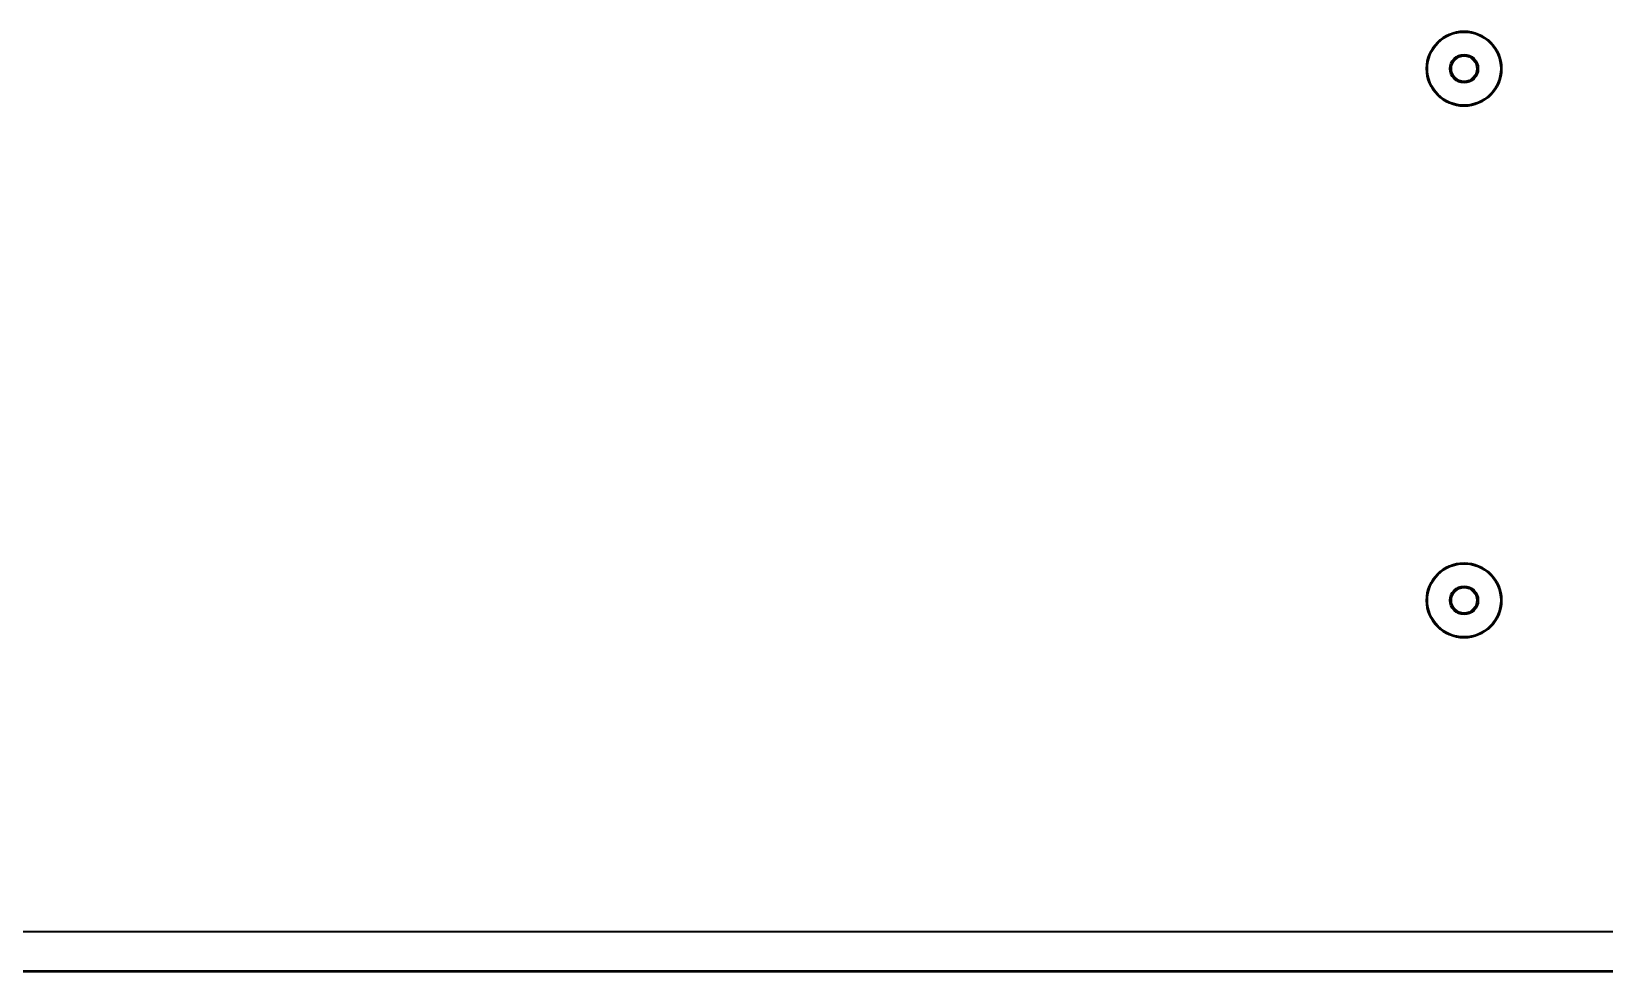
# Model space of a CAD drawing. Header units: millimetres. Extents: x 0 to 2181, y -65 to 1050.
# Drawn here: x 714.8 to 871.7, y 692.7 to 786.4 of the extents above; entities that cross this region are included whole.
import ezdxf

# ---------------------------------------------------------------- set-up
doc = ezdxf.new("R2010")
doc.units = ezdxf.units.MM
doc.header["$LTSCALE"] = 2.5
doc.layers.add('Sichtbar (ISO)', color=7, linetype='Continuous', lineweight=50)
doc.layers.add('Sichtbar schmal (ISO)', color=7, linetype='Continuous', lineweight=35)

msp = doc.modelspace()

# ---------------------------------------------------------------- linework, layer by layer
at = {"layer": 'Sichtbar (ISO)'}
msp.add_line((1357.662, 692.661), (357.662, 692.661), dxfattribs=at)
for centre, radius in [((857.662, 782.661), 3.708), ((857.662, 782.661), 1.3), ((857.662, 729.661), 3.708), ((857.662, 729.661), 1.3)]:
    msp.add_circle(centre, radius, dxfattribs=at)
at = {"layer": 'Sichtbar schmal (ISO)'}
msp.add_line((358.162, 696.661), (1357.162, 696.661), dxfattribs=at)
for centre, radius in [((857.662, 782.661), 3.653), ((857.662, 782.661), 1.418), ((857.662, 729.661), 3.653), ((857.662, 729.661), 1.418)]:
    msp.add_circle(centre, radius, dxfattribs=at)

doc.saveas('drawing.dxf')
